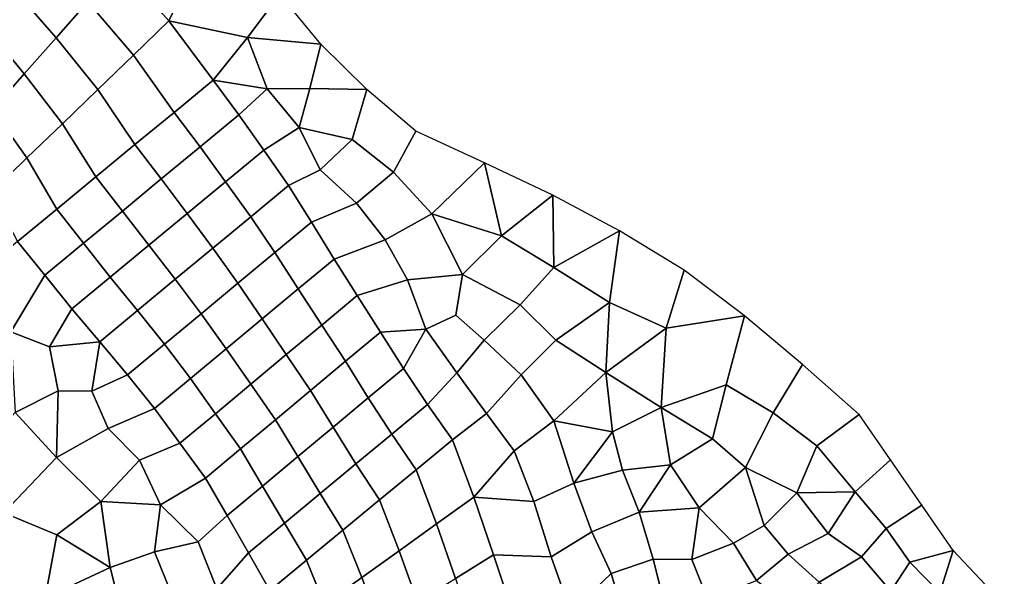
# Model space of a CAD drawing. Extents: x 391089 to 406232, y 6461839 to 6471033.
# Drawn here: x 401682 to 402218, y 6469969 to 6470276 of the extents above; entities that cross this region are included whole.
import ezdxf

# ---------------------------------------------------------------- set-up
doc = ezdxf.new("R2010")
doc.units = 0
for name, color, linetype in [('MESH_BOUND', 25, 'CONTINUOUS'), ('MESH_ELEMS', 18, 'CONTINUOUS'), ('MESH_NODES', 18, 'CONTINUOUS')]:
    doc.layers.add(name, color=color, linetype=linetype)

msp = doc.modelspace()

# ---------------------------------------------------------------- linework, layer by layer
at = {"layer": 'MESH_BOUND', "color": 25}
for points in [[(401848.26, 6470262.87, 8.144), (401825.686, 6470290.37, 4.062)], [(401873.651, 6470237.88, 6.375), (401848.26, 6470262.87, 8.144)], [(401900.822, 6470214.81, 5.922), (401873.651, 6470237.88, 6.375)], [(401938.62, 6470197.4, 5.002), (401900.822, 6470214.81, 5.922)], [(401976.291, 6470179.45, 3.722), (401938.62, 6470197.4, 5.002)], [(402013.14, 6470159.83, 5.41), (401976.291, 6470179.45, 3.722)], [(402048.837, 6470138.15, 4.009), (402013.14, 6470159.83, 5.41)], [(402082.033, 6470112.93, 4.037), (402048.837, 6470138.15, 4.009)], [(402114.042, 6470086.13, 4.397), (402082.033, 6470112.93, 4.037)], [(402145.383, 6470058.53, 4.026), (402114.042, 6470086.13, 4.397)], [(402162.645, 6470033.55, 3.933), (402145.383, 6470058.53, 4.026)], [(402179.908, 6470008.56, 4.236), (402162.645, 6470033.55, 3.933)], [(402197.171, 6469983.58, 3.894), (402179.908, 6470008.56, 4.236)], [(402217.896, 6469961.65, 5.256), (402197.171, 6469983.58, 3.894)]]:
    msp.add_polyline3d(points, dxfattribs=at)
at = {"layer": 'MESH_ELEMS', "color": 178}
for points in [[(401719.807, 6470286.13, 0.001), (401693.835, 6470314.85, -0.19), (401678.204, 6470294.04, -2.713), (401702.239, 6470266.29, -2.87)], [(401780.89, 6470309.87, 3.154), (401737.375, 6470305.98, 0.47), (401764.504, 6470275.62, 0.389), (401780.89, 6470309.87, 3.154)], [(401780.89, 6470309.87, 3.154), (401764.504, 6470275.62, 0.389), (401807.851, 6470266.58, 4.943), (401825.686, 6470290.37, 4.062)], [(401764.504, 6470275.62, 0.389), (401737.375, 6470305.98, 0.47), (401719.807, 6470286.13, 0.001), (401744.928, 6470256.72, -0.339)], [(401702.239, 6470266.29, -2.87), (401678.204, 6470294.04, -2.713), (401662.573, 6470273.23, -1.786), (401684.671, 6470246.44, -1.885)], [(401744.928, 6470256.72, -0.339), (401719.807, 6470286.13, 0.001), (401702.239, 6470266.29, -2.87), (401725.353, 6470237.83, -2.658)], [(401848.26, 6470262.87, 8.144), (401825.686, 6470290.37, 4.062), (401807.851, 6470266.58, 4.943), (401848.26, 6470262.87, 8.144)], [(401788.963, 6470243.04, 0.347), (401764.504, 6470275.62, 0.389), (401744.928, 6470256.72, -0.339), (401767.383, 6470225.21, -0.228)], [(401807.851, 6470266.58, 4.943), (401764.504, 6470275.62, 0.389), (401788.963, 6470243.04, 0.347), (401807.851, 6470266.58, 4.943)], [(401684.671, 6470246.44, -1.885), (401662.573, 6470273.23, -1.786), (401646.942, 6470252.42, 0.138), (401667.103, 6470226.6, 0.032)], [(401725.353, 6470237.83, -2.658), (401702.239, 6470266.29, -2.87), (401684.671, 6470246.44, -1.885), (401705.778, 6470218.93, -1.958)], [(401788.963, 6470243.04, 0.347), (401818.806, 6470238.14, 2.596), (401807.851, 6470266.58, 4.943), (401788.963, 6470243.04, 0.347)], [(401818.806, 6470238.14, 2.596), (401842.314, 6470238.43, 4.579), (401848.26, 6470262.87, 8.144), (401807.851, 6470266.58, 4.943)], [(401848.26, 6470262.87, 8.144), (401842.314, 6470238.43, 4.579), (401873.651, 6470237.88, 6.375), (401848.26, 6470262.87, 8.144)], [(401767.383, 6470225.21, -0.228), (401744.928, 6470256.72, -0.339), (401725.353, 6470237.83, -2.658), (401745.803, 6470207.38, -2.038)], [(401705.778, 6470218.93, -1.958), (401684.671, 6470246.44, -1.885), (401667.103, 6470226.6, 0.032), (401686.203, 6470200.03, -0.033)], [(401788.963, 6470243.04, 0.347), (401767.383, 6470225.21, -0.228), (401781.7, 6470206.15, -0.237), (401803.119, 6470223.84, 1.94)], [(401788.963, 6470243.04, 0.347), (401803.119, 6470223.84, 1.94), (401818.806, 6470238.14, 2.596), (401788.963, 6470243.04, 0.347)], [(401745.803, 6470207.38, -2.038), (401725.353, 6470237.83, -2.658), (401705.778, 6470218.93, -1.958), (401724.222, 6470189.55, -1.199)], [(401836.304, 6470216.8, 5.45), (401818.806, 6470238.14, 2.596), (401803.119, 6470223.84, 1.94), (401816.895, 6470204.38, 0.298)], [(401836.304, 6470216.8, 5.45), (401842.314, 6470238.43, 4.579), (401818.806, 6470238.14, 2.596), (401836.304, 6470216.8, 5.45)], [(401865.672, 6470210.16, 3.174), (401873.651, 6470237.88, 6.375), (401842.314, 6470238.43, 4.579), (401836.304, 6470216.8, 5.45)], [(401865.672, 6470210.16, 3.174), (401888.505, 6470192.16, 6.078), (401900.822, 6470214.81, 5.922), (401873.651, 6470237.88, 6.375)], [(401686.203, 6470200.03, -0.033), (401667.103, 6470226.6, 0.032), (401649.535, 6470206.75, 6.519), (401666.627, 6470181.14, 0.265)], [(401767.383, 6470225.21, -0.228), (401745.803, 6470207.38, -2.038), (401760.282, 6470188.46, -1.751), (401781.7, 6470206.15, -0.237)], [(401803.119, 6470223.84, 1.94), (401781.7, 6470206.15, -0.237), (401795.715, 6470186.87, -0.352), (401816.895, 6470204.38, 0.298)], [(401724.222, 6470189.55, -1.199), (401705.778, 6470218.93, -1.958), (401686.203, 6470200.03, -0.033), (401702.642, 6470171.73, -0.14)], [(401816.895, 6470204.38, 0.298), (401830.491, 6470184.79, 0.306), (401848.069, 6470193.56, 3.614), (401836.304, 6470216.8, 5.45)], [(401836.304, 6470216.8, 5.45), (401848.069, 6470193.56, 3.614), (401865.672, 6470210.16, 3.174), (401836.304, 6470216.8, 5.45)], [(401900.822, 6470214.81, 5.922), (401888.505, 6470192.16, 6.078), (401909.521, 6470169.23, 3.146), (401938.62, 6470197.4, 5.002)], [(401745.803, 6470207.38, -2.038), (401724.222, 6470189.55, -1.199), (401738.864, 6470170.76, -1.273), (401760.282, 6470188.46, -1.751)], [(401781.7, 6470206.15, -0.237), (401760.282, 6470188.46, -1.751), (401774.534, 6470169.37, -1.844), (401795.715, 6470186.87, -0.352)], [(401865.672, 6470210.16, 3.174), (401848.069, 6470193.56, 3.614), (401868.054, 6470175.1, 2.771), (401888.505, 6470192.16, 6.078)], [(401816.895, 6470204.38, 0.298), (401795.715, 6470186.87, -0.352), (401809.655, 6470167.55, -0.187), (401830.491, 6470184.79, 0.306)], [(401702.642, 6470171.73, -0.14), (401686.203, 6470200.03, -0.033), (401666.627, 6470181.14, 0.265), (401681.062, 6470153.9, 4.224)], [(401938.62, 6470197.4, 5.002), (401909.521, 6470169.23, 3.146), (401948.064, 6470157.02, 1.198), (401938.62, 6470197.4, 5.002)], [(401938.62, 6470197.4, 5.002), (401948.064, 6470157.02, 1.198), (401976.291, 6470179.45, 3.722), (401938.62, 6470197.4, 5.002)], [(401724.222, 6470189.55, -1.199), (401702.642, 6470171.73, -0.14), (401717.445, 6470153.07, -0.063), (401738.864, 6470170.76, -1.273)], [(401848.069, 6470193.56, 3.614), (401830.491, 6470184.79, 0.306), (401843.216, 6470164.63, 2.199), (401868.054, 6470175.1, 2.771)], [(401883.823, 6470154.83, 2.658), (401909.521, 6470169.23, 3.146), (401888.505, 6470192.16, 6.078), (401868.054, 6470175.1, 2.771)], [(401760.282, 6470188.46, -1.751), (401738.864, 6470170.76, -1.273), (401753.354, 6470151.86, -1.915), (401774.534, 6470169.37, -1.844)], [(401795.715, 6470186.87, -0.352), (401774.534, 6470169.37, -1.844), (401788.819, 6470150.32, -2.107), (401809.655, 6470167.55, -0.187)], [(401830.491, 6470184.79, 0.306), (401809.655, 6470167.55, -0.187), (401822.921, 6470147.8, -0.098), (401843.216, 6470164.63, 2.199)], [(401976.933, 6470139.62, 0.999), (401976.291, 6470179.45, 3.722), (401948.064, 6470157.02, 1.198), (401976.933, 6470139.62, 0.999)], [(402013.14, 6470159.83, 5.41), (401976.291, 6470179.45, 3.722), (401976.933, 6470139.62, 0.999), (402013.14, 6470159.83, 5.41)], [(401855.668, 6470144.29, 0.333), (401883.823, 6470154.83, 2.658), (401868.054, 6470175.1, 2.771), (401843.216, 6470164.63, 2.199)], [(401702.642, 6470171.73, -0.14), (401681.062, 6470153.9, 4.224), (401696.027, 6470135.38, 0.284), (401717.445, 6470153.07, -0.063)], [(401738.864, 6470170.76, -1.273), (401717.445, 6470153.07, -0.063), (401732.173, 6470134.36, -0.115), (401753.354, 6470151.86, -1.915)], [(401774.534, 6470169.37, -1.844), (401753.354, 6470151.86, -1.915), (401767.984, 6470133.09, -2.533), (401788.819, 6470150.32, -2.107)], [(401896.143, 6470132.8, 1.883), (401926.424, 6470135.78, 1.323), (401909.521, 6470169.23, 3.146), (401883.823, 6470154.83, 2.658)], [(401909.521, 6470169.23, 3.146), (401926.424, 6470135.78, 1.323), (401948.064, 6470157.02, 1.198), (401909.521, 6470169.23, 3.146)], [(401809.655, 6470167.55, -0.187), (401788.819, 6470150.32, -2.107), (401802.625, 6470130.97, -2.03), (401822.921, 6470147.8, -0.098)], [(401843.216, 6470164.63, 2.199), (401822.921, 6470147.8, -0.098), (401835.845, 6470127.8, -0.02), (401855.668, 6470144.29, 0.333)], [(401976.933, 6470139.62, 0.999), (402007.579, 6470120.27, 1.032), (402013.14, 6470159.83, 5.41), (401976.933, 6470139.62, 0.999)], [(402048.837, 6470138.15, 4.009), (402013.14, 6470159.83, 5.41), (402007.579, 6470120.27, 1.032), (402038.961, 6470106.13, 1.074)], [(401643.589, 6470122.9, 8.255), (401677.265, 6470104.14, 5.15), (401696.027, 6470135.38, 0.284), (401681.062, 6470153.9, 4.224)], [(401717.445, 6470153.07, -0.063), (401696.027, 6470135.38, 0.284), (401710.993, 6470116.86, 2.033), (401732.173, 6470134.36, -0.115)], [(401753.354, 6470151.86, -1.915), (401732.173, 6470134.36, -0.115), (401747.148, 6470115.86, -0.184), (401767.984, 6470133.09, -2.533)], [(401883.823, 6470154.83, 2.658), (401855.668, 6470144.29, 0.333), (401868.422, 6470124.13, 0.324), (401896.143, 6470132.8, 1.883)], [(401958.316, 6470119.11, 0.882), (401976.933, 6470139.62, 0.999), (401948.064, 6470157.02, 1.198), (401926.424, 6470135.78, 1.323)], [(401788.819, 6470150.32, -2.107), (401767.984, 6470133.09, -2.533), (401782.329, 6470114.14, -2.121), (401802.625, 6470130.97, -2.03)], [(401822.921, 6470147.8, -0.098), (401802.625, 6470130.97, -2.03), (401816.023, 6470111.32, -2.022), (401835.845, 6470127.8, -0.02)], [(401855.668, 6470144.29, 0.333), (401835.845, 6470127.8, -0.02), (401848.864, 6470107.84, -0.076), (401868.422, 6470124.13, 0.324)], [(401922.839, 6470113.24, 1.335), (401926.424, 6470135.78, 1.323), (401896.143, 6470132.8, 1.883), (401906.249, 6470105.63, 1.852)], [(401938.508, 6470099.48, 1.328), (401958.316, 6470119.11, 0.882), (401926.424, 6470135.78, 1.323), (401922.839, 6470113.24, 1.335)], [(401978.096, 6470099.55, 0.851), (402007.579, 6470120.27, 1.032), (401976.933, 6470139.62, 0.999), (401958.316, 6470119.11, 0.882)], [(402038.961, 6470106.13, 1.074), (402082.033, 6470112.93, 4.037), (402048.837, 6470138.15, 4.009), (402038.961, 6470106.13, 1.074)], [(401710.993, 6470116.86, 2.033), (401696.027, 6470135.38, 0.284), (401677.265, 6470104.14, 5.15), (401698.675, 6470095.89, 4.03)], [(401732.173, 6470134.36, -0.115), (401710.993, 6470116.86, 2.033), (401726.312, 6470098.63, 0.235), (401747.148, 6470115.86, -0.184)], [(401767.984, 6470133.09, -2.533), (401747.148, 6470115.86, -0.184), (401762.034, 6470097.31, -0.086), (401782.329, 6470114.14, -2.121)], [(401802.625, 6470130.97, -2.03), (401782.329, 6470114.14, -2.121), (401796.2, 6470094.83, -2.189), (401816.023, 6470111.32, -2.022)], [(401881.203, 6470104, 0.283), (401906.249, 6470105.63, 1.852), (401896.143, 6470132.8, 1.883), (401868.422, 6470124.13, 0.324)], [(401835.845, 6470127.8, -0.02), (401816.023, 6470111.32, -2.022), (401829.305, 6470091.54, -2.05), (401848.864, 6470107.84, -0.076)], [(401868.422, 6470124.13, 0.324), (401848.864, 6470107.84, -0.076), (401861.903, 6470087.89, -0.035), (401881.203, 6470104, 0.283)], [(402007.579, 6470120.27, 1.032), (401978.096, 6470099.55, 0.851), (402005.673, 6470081.77, 1.003), (402007.579, 6470120.27, 1.032)], [(402007.579, 6470120.27, 1.032), (402005.673, 6470081.77, 1.003), (402038.961, 6470106.13, 1.074), (402007.579, 6470120.27, 1.032)], [(401726.312, 6470098.63, 0.235), (401710.993, 6470116.86, 2.033), (401698.675, 6470095.89, 4.03), (401726.312, 6470098.63, 0.235)], [(401747.148, 6470115.86, -0.184), (401726.312, 6470098.63, 0.235), (401741.738, 6470080.49, 1.551), (401762.034, 6470097.31, -0.086)], [(401958.949, 6470080.32, 1.334), (401978.096, 6470099.55, 0.851), (401958.316, 6470119.11, 0.882), (401938.508, 6470099.48, 1.328)], [(401782.329, 6470114.14, -2.121), (401762.034, 6470097.31, -0.086), (401776.377, 6470078.35, 0.018), (401796.2, 6470094.83, -2.189)], [(401816.023, 6470111.32, -2.022), (401796.2, 6470094.83, -2.189), (401809.747, 6470075.25, -1.974), (401829.305, 6470091.54, -2.05)], [(401906.249, 6470105.63, 1.852), (401923.469, 6470081.58, 1.304), (401938.508, 6470099.48, 1.328), (401922.839, 6470113.24, 1.335)], [(402072.069, 6470074.87, 1.436), (402082.033, 6470112.93, 4.037), (402038.961, 6470106.13, 1.074), (402036.056, 6470062.38, 1.008)], [(402072.069, 6470074.87, 1.436), (402097.91, 6470059.49, 1.732), (402114.042, 6470086.13, 4.397), (402082.033, 6470112.93, 4.037)], [(401703.435, 6470071.54, 4.242), (401698.675, 6470095.89, 4.03), (401677.265, 6470104.14, 5.15), (401679.699, 6470059.64, 6.882)], [(401848.864, 6470107.84, -0.076), (401829.305, 6470091.54, -2.05), (401842.604, 6470071.78, -1.653), (401861.903, 6470087.89, -0.035)], [(401881.203, 6470104, 0.283), (401861.903, 6470087.89, -0.035), (401874.548, 6470067.68, -0.003), (401894.022, 6470083.89, 1.521)], [(401881.203, 6470104, 0.283), (401894.022, 6470083.89, 1.521), (401906.249, 6470105.63, 1.852), (401881.203, 6470104, 0.283)], [(401894.022, 6470083.89, 1.521), (401907.256, 6470064.06, 0.273), (401923.469, 6470081.58, 1.304), (401906.249, 6470105.63, 1.852)], [(402005.673, 6470081.77, 1.003), (402036.056, 6470062.38, 1.008), (402038.961, 6470106.13, 1.074), (402005.673, 6470081.77, 1.003)], [(401722.06, 6470071.36, 1.74), (401726.312, 6470098.63, 0.235), (401698.675, 6470095.89, 4.03), (401703.435, 6470071.54, 4.242)], [(401722.06, 6470071.36, 1.74), (401741.738, 6470080.49, 1.551), (401726.312, 6470098.63, 0.235), (401722.06, 6470071.36, 1.74)], [(401958.949, 6470080.32, 1.334), (401938.508, 6470099.48, 1.328), (401923.469, 6470081.58, 1.304), (401939.681, 6470059.08, 1.051)], [(401976.881, 6470055.07, 1.141), (402005.673, 6470081.77, 1.003), (401978.096, 6470099.55, 0.851), (401958.949, 6470080.32, 1.334)], [(401762.034, 6470097.31, -0.086), (401741.738, 6470080.49, 1.551), (401756.554, 6470061.86, 1.415), (401776.377, 6470078.35, 0.018)], [(401796.2, 6470094.83, -2.189), (401776.377, 6470078.35, 0.018), (401790.189, 6470058.95, 0.005), (401809.747, 6470075.25, -1.974)], [(401829.305, 6470091.54, -2.05), (401809.747, 6470075.25, -1.974), (401823.305, 6470055.67, -1.063), (401842.604, 6470071.78, -1.653)], [(401861.903, 6470087.89, -0.035), (401842.604, 6470071.78, -1.653), (401855.074, 6470051.48, -1.16), (401874.548, 6470067.68, -0.003)], [(401894.022, 6470083.89, 1.521), (401874.548, 6470067.68, -0.003), (401887.496, 6470047.68, 0.047), (401907.256, 6470064.06, 0.273)], [(402121.972, 6470041.28, 1.915), (402145.383, 6470058.53, 4.026), (402114.042, 6470086.13, 4.397), (402097.91, 6470059.49, 1.732)], [(401741.738, 6470080.49, 1.551), (401722.06, 6470071.36, 1.74), (401730.938, 6470050.82, 1.167), (401756.554, 6470061.86, 1.415)], [(401776.377, 6470078.35, 0.018), (401756.554, 6470061.86, 1.415), (401770.63, 6470042.66, 1.069), (401790.189, 6470058.95, 0.005)], [(401939.681, 6470059.08, 1.051), (401923.469, 6470081.58, 1.304), (401907.256, 6470064.06, 0.273), (401921.044, 6470044.6, 1.498)], [(401939.681, 6470059.08, 1.051), (401955.057, 6470038.39, 1.606), (401976.881, 6470055.07, 1.141), (401958.949, 6470080.32, 1.334)], [(401976.881, 6470055.07, 1.141), (402009.238, 6470048.94, 1.191), (402005.673, 6470081.77, 1.003), (401976.881, 6470055.07, 1.141)], [(402005.673, 6470081.77, 1.003), (402009.238, 6470048.94, 1.191), (402036.056, 6470062.38, 1.008), (402005.673, 6470081.77, 1.003)], [(401703.435, 6470071.54, 4.242), (401679.699, 6470059.64, 6.882), (401702.43, 6470034.77, 4.479), (401703.435, 6470071.54, 4.242)], [(401722.06, 6470071.36, 1.74), (401703.435, 6470071.54, 4.242), (401702.43, 6470034.77, 4.479), (401730.938, 6470050.82, 1.167)], [(401809.747, 6470075.25, -1.974), (401790.189, 6470058.95, 0.005), (401804.006, 6470039.56, 0.012), (401823.305, 6470055.67, -1.063)], [(401842.604, 6470071.78, -1.653), (401823.305, 6470055.67, -1.063), (401835.6, 6470035.27, -1.737), (401855.074, 6470051.48, -1.16)], [(402072.069, 6470074.87, 1.436), (402036.056, 6470062.38, 1.008), (402064.383, 6470045.18, 1.102), (402072.069, 6470074.87, 1.436)], [(402064.383, 6470045.18, 1.102), (402082.664, 6470029.24, 1.175), (402097.91, 6470059.49, 1.732), (402072.069, 6470074.87, 1.436)], [(401874.548, 6470067.68, -0.003), (401855.074, 6470051.48, -1.16), (401867.735, 6470031.3, -2.18), (401887.496, 6470047.68, 0.047)], [(401756.554, 6470061.86, 1.415), (401730.938, 6470050.82, 1.167), (401748.278, 6470033.35, 1.049), (401770.63, 6470042.66, 1.069)], [(401907.256, 6470064.06, 0.273), (401887.496, 6470047.68, 0.047), (401900.886, 6470027.98, 0), (401921.044, 6470044.6, 1.498)], [(402009.238, 6470048.94, 1.191), (402014.773, 6470027.78, 1.25), (402041.288, 6470030.83, 1.224), (402036.056, 6470062.38, 1.008)], [(402036.056, 6470062.38, 1.008), (402041.288, 6470030.83, 1.224), (402064.383, 6470045.18, 1.102), (402036.056, 6470062.38, 1.008)], [(401702.43, 6470034.77, 4.479), (401679.699, 6470059.64, 6.882), (401657.186, 6470034.98, 7.377), (401673.417, 6470004.31, 5.581)], [(401790.189, 6470058.95, 0.005), (401770.63, 6470042.66, 1.069), (401784.706, 6470023.45, 1.083), (401804.006, 6470039.56, 0.012)], [(401823.305, 6470055.67, -1.063), (401804.006, 6470039.56, 0.012), (401816.126, 6470019.06, -0.007), (401835.6, 6470035.27, -1.737)], [(401955.057, 6470038.39, 1.606), (401939.681, 6470059.08, 1.051), (401921.044, 6470044.6, 1.498), (401932.815, 6470013, 0.169)], [(402082.664, 6470029.24, 1.175), (402111.03, 6470015.35, 1.509), (402121.972, 6470041.28, 1.915), (402097.91, 6470059.49, 1.732)], [(402162.645, 6470033.55, 3.933), (402145.383, 6470058.53, 4.026), (402121.972, 6470041.28, 1.915), (402143.26, 6470015.9, 1.998)], [(401748.278, 6470033.35, 1.049), (401730.938, 6470050.82, 1.167), (401702.43, 6470034.77, 4.479), (401726.96, 6470010.46, 2.146)], [(401855.074, 6470051.48, -1.16), (401835.6, 6470035.27, -1.737), (401847.975, 6470014.93, -2.089), (401867.735, 6470031.3, -2.18)], [(401955.057, 6470038.39, 1.606), (401965.907, 6470010.53, 1.393), (401987.858, 6470020.58, 1.353), (401976.881, 6470055.07, 1.141)], [(402009.238, 6470048.94, 1.191), (401976.881, 6470055.07, 1.141), (401987.858, 6470020.58, 1.353), (402009.238, 6470048.94, 1.191)], [(401887.496, 6470047.68, 0.047), (401867.735, 6470031.3, -2.18), (401880.729, 6470011.36, -2.13), (401900.886, 6470027.98, 0)], [(402014.773, 6470027.78, 1.25), (402009.238, 6470048.94, 1.191), (401987.858, 6470020.58, 1.353), (402014.773, 6470027.78, 1.25)], [(402057.136, 6470007.01, 1.13), (402082.664, 6470029.24, 1.175), (402064.383, 6470045.18, 1.102), (402041.288, 6470030.83, 1.224)], [(401759.86, 6470008.67, 0.87), (401784.706, 6470023.45, 1.083), (401770.63, 6470042.66, 1.069), (401748.278, 6470033.35, 1.049)], [(401804.006, 6470039.56, 0.012), (401784.706, 6470023.45, 1.083), (401796.652, 6470002.85, 0.944), (401816.126, 6470019.06, -0.007)], [(401921.044, 6470044.6, 1.498), (401900.886, 6470027.98, 0), (401912.193, 6469998.2, 0.096), (401932.815, 6470013, 0.169)], [(402121.972, 6470041.28, 1.915), (402111.03, 6470015.35, 1.509), (402143.26, 6470015.9, 1.998), (402121.972, 6470041.28, 1.915)], [(401702.594, 6469992.05, 2.855), (401726.96, 6470010.46, 2.146), (401702.43, 6470034.77, 4.479), (401673.417, 6470004.31, 5.581)], [(401835.6, 6470035.27, -1.737), (401816.126, 6470019.06, -0.007), (401828.215, 6469998.55, 0.024), (401847.975, 6470014.93, -2.089)], [(401955.057, 6470038.39, 1.606), (401932.815, 6470013, 0.169), (401965.907, 6470010.53, 1.393), (401955.057, 6470038.39, 1.606)], [(401748.278, 6470033.35, 1.049), (401726.96, 6470010.46, 2.146), (401759.86, 6470008.67, 0.87), (401748.278, 6470033.35, 1.049)], [(401867.735, 6470031.3, -2.18), (401847.975, 6470014.93, -2.089), (401860.572, 6469994.73, -1.912), (401880.729, 6470011.36, -2.13)], [(402041.288, 6470030.83, 1.224), (402014.773, 6470027.78, 1.25), (402024.064, 6470004.55, 1.307), (402041.288, 6470030.83, 1.224)], [(402024.064, 6470004.55, 1.307), (402057.136, 6470007.01, 1.13), (402041.288, 6470030.83, 1.224), (402024.064, 6470004.55, 1.307)], [(402092.886, 6469997.3, 1.251), (402082.664, 6470029.24, 1.175), (402057.136, 6470007.01, 1.13), (402076.02, 6469987.62, 1.273)], [(402082.664, 6470029.24, 1.175), (402092.886, 6469997.3, 1.251), (402111.03, 6470015.35, 1.509), (402082.664, 6470029.24, 1.175)], [(402179.908, 6470008.56, 4.236), (402162.645, 6470033.55, 3.933), (402143.26, 6470015.9, 1.998), (402160.209, 6469995.69, 2.31)], [(401759.86, 6470008.67, 0.87), (401780.75, 6469988.27, 0.928), (401796.652, 6470002.85, 0.944), (401784.706, 6470023.45, 1.083)], [(401900.886, 6470027.98, 0), (401880.729, 6470011.36, -2.13), (401891.57, 6469983.39, -2.282), (401912.193, 6469998.2, 0.096)], [(402014.773, 6470027.78, 1.25), (401987.858, 6470020.58, 1.353), (401997.814, 6469993.78, 1.485), (402024.064, 6470004.55, 1.307)], [(401816.126, 6470019.06, -0.007), (401796.652, 6470002.85, 0.944), (401808.454, 6469982.17, 0.185), (401828.215, 6469998.55, 0.024)], [(401997.814, 6469993.78, 1.485), (401987.858, 6470020.58, 1.353), (401965.907, 6470010.53, 1.393), (401975.412, 6469980.01, 1.504)], [(401847.975, 6470014.93, -2.089), (401828.215, 6469998.55, 0.024), (401840.414, 6469978.11, 0.026), (401860.572, 6469994.73, -1.912)], [(401932.815, 6470013, 0.169), (401912.193, 6469998.2, 0.096), (401922.648, 6469968.11, -0.012), (401943.532, 6469981.02, 0.297)], [(401943.532, 6469981.02, 0.297), (401975.412, 6469980.01, 1.504), (401965.907, 6470010.53, 1.393), (401932.815, 6470013, 0.169)], [(402106.145, 6469981.56, 0.582), (402128.196, 6469992.84, 0.893), (402111.03, 6470015.35, 1.509), (402092.886, 6469997.3, 1.251)], [(402111.03, 6470015.35, 1.509), (402128.196, 6469992.84, 0.893), (402143.26, 6470015.9, 1.998), (402111.03, 6470015.35, 1.509)], [(402160.209, 6469995.69, 2.31), (402143.26, 6470015.9, 1.998), (402128.196, 6469992.84, 0.893), (402146.639, 6469980.02, 1.697)], [(401726.96, 6470010.46, 2.146), (401702.594, 6469992.05, 2.855), (401732.132, 6469974.12, 1.159), (401726.96, 6470010.46, 2.146)], [(401756.659, 6469982.8, 1.668), (401759.86, 6470008.67, 0.87), (401726.96, 6470010.46, 2.146), (401732.132, 6469974.12, 1.159)], [(401780.75, 6469988.27, 0.928), (401759.86, 6470008.67, 0.87), (401756.659, 6469982.8, 1.668), (401780.75, 6469988.27, 0.928)], [(401880.729, 6470011.36, -2.13), (401860.572, 6469994.73, -1.912), (401870.948, 6469968.59, -1.83), (401891.57, 6469983.39, -2.282)], [(402179.908, 6470008.56, 4.236), (402160.209, 6469995.69, 2.31), (402173.344, 6469976.98, 2.755), (402197.171, 6469983.58, 3.894)], [(401702.594, 6469992.05, 2.855), (401673.417, 6470004.31, 5.581), (401661.994, 6469968.53, 1.957), (401696.269, 6469957.42, 1.013)], [(401808.454, 6469982.17, 0.185), (401796.652, 6470002.85, 0.944), (401780.75, 6469988.27, 0.928), (401791.01, 6469962.42, 0.93)], [(402031.735, 6469978.72, 1.465), (402024.064, 6470004.55, 1.307), (401997.814, 6469993.78, 1.485), (402008.459, 6469970.86, 1.356)], [(402057.136, 6470007.01, 1.13), (402024.064, 6470004.55, 1.307), (402031.735, 6469978.72, 1.465), (402053.029, 6469978.61, 1.173)], [(402057.136, 6470007.01, 1.13), (402053.029, 6469978.61, 1.173), (402076.02, 6469987.62, 1.273), (402057.136, 6470007.01, 1.13)], [(401828.215, 6469998.55, 0.024), (401808.454, 6469982.17, 0.185), (401820.257, 6469961.49, 0.194), (401840.414, 6469978.11, 0.026)], [(401912.193, 6469998.2, 0.096), (401891.57, 6469983.39, -2.282), (401901.765, 6469955.2, -2.443), (401922.648, 6469968.11, -0.012)], [(402088.687, 6469966.96, 1.489), (402106.145, 6469981.56, 0.582), (402092.886, 6469997.3, 1.251), (402076.02, 6469987.62, 1.273)], [(401696.269, 6469957.42, 1.013), (401732.132, 6469974.12, 1.159), (401702.594, 6469992.05, 2.855), (401696.269, 6469957.42, 1.013)], [(401860.572, 6469994.73, -1.912), (401840.414, 6469978.11, 0.026), (401850.325, 6469953.79, 0.011), (401870.948, 6469968.59, -1.83)], [(402008.459, 6469970.86, 1.356), (401997.814, 6469993.78, 1.485), (401975.412, 6469980.01, 1.504), (401986.308, 6469949.52, 1.577)], [(402128.196, 6469992.84, 0.893), (402106.145, 6469981.56, 0.582), (402123.377, 6469966.05, 0.361), (402146.639, 6469980.02, 1.697)], [(402173.344, 6469976.98, 2.755), (402160.209, 6469995.69, 2.31), (402146.639, 6469980.02, 1.697), (402162.932, 6469961.12, 1.798)], [(401765.942, 6469959.59, 1.01), (401791.01, 6469962.42, 0.93), (401780.75, 6469988.27, 0.928), (401756.659, 6469982.8, 1.668)], [(402076.02, 6469987.62, 1.273), (402053.029, 6469978.61, 1.173), (402061.825, 6469956.38, 1.295), (402088.687, 6469966.96, 1.489)], [(401765.942, 6469959.59, 1.01), (401756.659, 6469982.8, 1.668), (401732.132, 6469974.12, 1.159), (401739.077, 6469946.48, 1.886)], [(401808.454, 6469982.17, 0.185), (401791.01, 6469962.42, 0.93), (401820.257, 6469961.49, 0.194), (401808.454, 6469982.17, 0.185)], [(401891.57, 6469983.39, -2.282), (401870.948, 6469968.59, -1.83), (401880.881, 6469942.29, -1.84), (401901.765, 6469955.2, -2.443)], [(401943.532, 6469981.02, 0.297), (401922.648, 6469968.11, -0.012), (401932.955, 6469937.97, -0.032), (401954.282, 6469949.06, 0.318)], [(401975.412, 6469980.01, 1.504), (401943.532, 6469981.02, 0.297), (401954.282, 6469949.06, 0.318), (401986.308, 6469949.52, 1.577)], [(402109.549, 6469951.28, 1.356), (402123.377, 6469966.05, 0.361), (402106.145, 6469981.56, 0.582), (402088.687, 6469966.96, 1.489)], [(402197.171, 6469983.58, 3.894), (402173.344, 6469976.98, 2.755), (402189.95, 6469960.09, 3.049), (402197.171, 6469983.58, 3.894)], [(402217.896, 6469961.65, 5.256), (402197.171, 6469983.58, 3.894), (402189.95, 6469960.09, 3.049), (402217.896, 6469961.65, 5.256)], [(401840.414, 6469978.11, 0.026), (401820.257, 6469961.49, 0.194), (401829.703, 6469938.99, 0.227), (401850.325, 6469953.79, 0.011)], [(402008.459, 6469970.86, 1.356), (402016.73, 6469943.68, 1.473), (402038.639, 6469951.1, 1.321), (402031.735, 6469978.72, 1.465)], [(402053.029, 6469978.61, 1.173), (402031.735, 6469978.72, 1.465), (402038.639, 6469951.1, 1.321), (402061.825, 6469956.38, 1.295)], [(402140.975, 6469950.93, 0.488), (402162.932, 6469961.12, 1.798), (402146.639, 6469980.02, 1.697), (402123.377, 6469966.05, 0.361)], [(402189.95, 6469960.09, 3.049), (402173.344, 6469976.98, 2.755), (402162.932, 6469961.12, 1.798), (402176.006, 6469947.55, 2.097)], [(401739.077, 6469946.48, 1.886), (401732.132, 6469974.12, 1.159), (401696.269, 6469957.42, 1.013), (401723.261, 6469923.08, 3.908)], [(401986.308, 6469949.52, 1.577), (402016.73, 6469943.68, 1.473), (402008.459, 6469970.86, 1.356), (401986.308, 6469949.52, 1.577)], [(401870.948, 6469968.59, -1.83), (401850.325, 6469953.79, 0.011), (401859.997, 6469929.38, 0.06), (401880.881, 6469942.29, -1.84)]]:
    msp.add_3dface(points, dxfattribs=at)
at = {"layer": 'MESH_NODES', "color": 18}
for p in [(401764.504, 6470275.62, 0.389), (401702.239, 6470266.29, -2.87), (401807.851, 6470266.58, 4.943), (401848.26, 6470262.87, 8.144), (401744.928, 6470256.72, -0.339), (401684.671, 6470246.44, -1.885), (401788.963, 6470243.04, 0.347), (401725.353, 6470237.83, -2.658), (401818.806, 6470238.14, 2.596), (401842.314, 6470238.43, 4.579), (401873.651, 6470237.88, 6.375), (401767.383, 6470225.21, -0.228), (401803.119, 6470223.84, 1.94), (401705.778, 6470218.93, -1.958), (401836.304, 6470216.8, 5.45), (401900.822, 6470214.81, 5.922), (401745.803, 6470207.38, -2.038), (401781.7, 6470206.15, -0.237), (401865.672, 6470210.16, 3.174), (401816.895, 6470204.38, 0.298), (401686.203, 6470200.03, -0.033), (401938.62, 6470197.4, 5.002), (401724.222, 6470189.55, -1.199), (401848.069, 6470193.56, 3.614), (401888.505, 6470192.16, 6.078), (401760.282, 6470188.46, -1.751), (401795.715, 6470186.87, -0.352), (401830.491, 6470184.79, 0.306), (401976.291, 6470179.45, 3.722), (401868.054, 6470175.1, 2.771), (401702.642, 6470171.73, -0.14), (401738.864, 6470170.76, -1.273), (401774.534, 6470169.37, -1.844), (401909.521, 6470169.23, 3.146), (401809.655, 6470167.55, -0.187), (401843.216, 6470164.63, 2.199), (402013.14, 6470159.83, 5.41), (401717.445, 6470153.07, -0.063), (401753.354, 6470151.86, -1.915), (401883.823, 6470154.83, 2.658), (401948.064, 6470157.02, 1.198), (401788.819, 6470150.32, -2.107), (401822.921, 6470147.8, -0.098), (401855.668, 6470144.29, 0.333), (401926.424, 6470135.78, 1.323), (401976.933, 6470139.62, 0.999), (402048.837, 6470138.15, 4.009), (401696.027, 6470135.38, 0.284), (401732.173, 6470134.36, -0.115), (401767.984, 6470133.09, -2.533), (401802.625, 6470130.97, -2.03), (401896.143, 6470132.8, 1.883), (401835.845, 6470127.8, -0.02), (401868.422, 6470124.13, 0.324), (402007.579, 6470120.27, 1.032), (401710.993, 6470116.86, 2.033), (401747.148, 6470115.86, -0.184), (401958.316, 6470119.11, 0.882), (401782.329, 6470114.14, -2.121), (401816.023, 6470111.32, -2.022), (401922.839, 6470113.24, 1.335), (402082.033, 6470112.93, 4.037), (401848.864, 6470107.84, -0.076), (401881.203, 6470104, 0.283), (401906.249, 6470105.63, 1.852), (402038.961, 6470106.13, 1.074), (401726.312, 6470098.63, 0.235), (401938.508, 6470099.48, 1.328), (401978.096, 6470099.55, 0.851), (401698.675, 6470095.89, 4.03), (401762.034, 6470097.31, -0.086), (401796.2, 6470094.83, -2.189), (401829.305, 6470091.54, -2.05), (401861.903, 6470087.89, -0.035), (401894.022, 6470083.89, 1.521), (402114.042, 6470086.13, 4.397), (401741.738, 6470080.49, 1.551), (401776.377, 6470078.35, 0.018), (401923.469, 6470081.58, 1.304), (401958.949, 6470080.32, 1.334), (402005.673, 6470081.77, 1.003), (401703.435, 6470071.54, 4.242), (401809.747, 6470075.25, -1.974), (401842.604, 6470071.78, -1.653), (402072.069, 6470074.87, 1.436), (401722.06, 6470071.36, 1.74), (401874.548, 6470067.68, -0.003), (401756.554, 6470061.86, 1.415), (401907.256, 6470064.06, 0.273), (402036.056, 6470062.38, 1.008), (401790.189, 6470058.95, 0.005), (401823.305, 6470055.67, -1.063), (401939.681, 6470059.08, 1.051), (402097.91, 6470059.49, 1.732), (402145.383, 6470058.53, 4.026), (401730.938, 6470050.82, 1.167), (401855.074, 6470051.48, -1.16), (401976.881, 6470055.07, 1.141), (401887.496, 6470047.68, 0.047), (402009.238, 6470048.94, 1.191), (402064.383, 6470045.18, 1.102), (401770.63, 6470042.66, 1.069), (401804.006, 6470039.56, 0.012), (401921.044, 6470044.6, 1.498), (402121.972, 6470041.28, 1.915), (401702.43, 6470034.77, 4.479), (401835.6, 6470035.27, -1.737), (401955.057, 6470038.39, 1.606), (401748.278, 6470033.35, 1.049), (401867.735, 6470031.3, -2.18), (402041.288, 6470030.83, 1.224), (402082.664, 6470029.24, 1.175), (402162.645, 6470033.55, 3.933), (401784.706, 6470023.45, 1.083), (401900.886, 6470027.98, 0), (402014.773, 6470027.78, 1.25), (401816.126, 6470019.06, -0.007), (401987.858, 6470020.58, 1.353), (401847.975, 6470014.93, -2.089), (401932.815, 6470013, 0.169), (402111.03, 6470015.35, 1.509), (402143.26, 6470015.9, 1.998), (401726.96, 6470010.46, 2.146), (401759.86, 6470008.67, 0.87), (401880.729, 6470011.36, -2.13), (401965.907, 6470010.53, 1.393), (402179.908, 6470008.56, 4.236), (401796.652, 6470002.85, 0.944), (402024.064, 6470004.55, 1.307), (402057.136, 6470007.01, 1.13), (401828.215, 6469998.55, 0.024), (401912.193, 6469998.2, 0.096), (402092.886, 6469997.3, 1.251), (401702.594, 6469992.05, 2.855), (401860.572, 6469994.73, -1.912), (401997.814, 6469993.78, 1.485), (402128.196, 6469992.84, 0.893), (402160.209, 6469995.69, 2.31), (401780.75, 6469988.27, 0.928), (402076.02, 6469987.62, 1.273), (401756.659, 6469982.8, 1.668), (401808.454, 6469982.17, 0.185), (401891.57, 6469983.39, -2.282), (401943.532, 6469981.02, 0.297), (402106.145, 6469981.56, 0.582), (402197.171, 6469983.58, 3.894), (401840.414, 6469978.11, 0.026), (401975.412, 6469980.01, 1.504), (402031.735, 6469978.72, 1.465), (402053.029, 6469978.61, 1.173), (402146.639, 6469980.02, 1.697), (402173.344, 6469976.98, 2.755), (401732.132, 6469974.12, 1.159), (402008.459, 6469970.86, 1.356), (401870.948, 6469968.59, -1.83)]:
    msp.add_point(p, dxfattribs=at)

doc.saveas('drawing.dxf')
